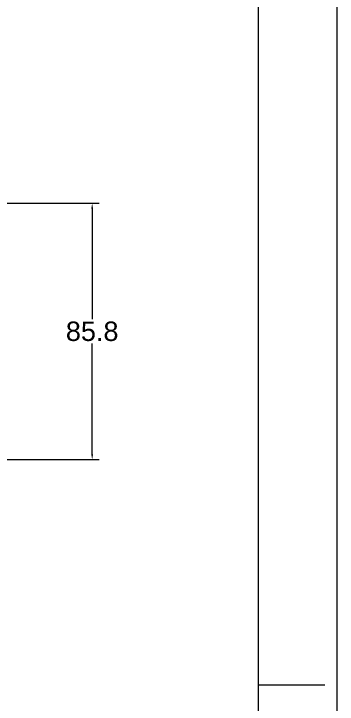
# Model space of a CAD drawing. Header units: inches. Extents: x 0 to 31702, y 0 to 24154.
# Drawn here: x 28948 to 31702, y 5873 to 11746 of the extents above; entities that cross this region are included whole.
import ezdxf
from ezdxf.enums import TextEntityAlignment as Align

# ---------------------------------------------------------------- set-up
doc = ezdxf.new("R2010")
doc.units = ezdxf.units.IN
doc.header["$MEASUREMENT"] = 0
doc.layers.get('Defpoints').update_dxf_attribs({"lineweight": 5})
doc.layers.add('Title Block', color=7, linetype='Continuous', lineweight=5)
doc.styles.add('ACANSTS', font='romans.shx', dxfattribs={"height": 1})
doc.styles.add('Roman', font='arial.ttf')
doc.styles.get("Standard").update_dxf_attribs({"font": 'arial.ttf'})
doc.dimstyles.new('ISO-25', dxfattribs={"dimscale": 30, "dimtxt": 1.5, "dimasz": 1.5, "dimexe": 2, "dimexo": 2, "dimtad": 1, "dimtih": 1, "dimtoh": 1, "dimdec": 1, "dimlfac": 0.03937, "dimdsep": 46, "dimtxsty": 'Standard', "dimcen": 2.5, "dimclrd": 7, "dimclre": 7, "dimclrt": 7, "dimadec": 0, "dimazin": 0, "dimtfac": 1, "dimtdec": 1, "dimtmove": 0, "dimatfit": 3, "dimfxl": 1, "dimlwd": 5, "dimlwe": 5, "dimarcsym": 0})

# ---------------------------------------------------------------- blocks, each defined once
blk = doc.blocks.new('*D16')
at = {"color": 7, "linetype": 'Continuous', "lineweight": 5, "transparency": 16777216}
for p, q in [((25981.9, 10134), (29675.7, 10134)), ((29615.7, 10089), (29615.7, 9147)), ((29615.7, 7999), (29615.7, 8941)), ((27993.4, 7954), (29675.7, 7954))]:
    blk.add_line(p, q, dxfattribs=at)
at = {"color": 7, "transparency": 16777216}
for points in [[(29608.2, 10089), (29623.2, 10089), (29615.7, 10134)], [(29608.2, 7999), (29623.2, 7999), (29615.7, 7954)]]:
    blk.add_solid(points, dxfattribs=at)
at = {"layer": 'Defpoints', "color": 0, "transparency": 16777216}
for p in [(25921.9, 10134), (27933.4, 7954), (29615.7, 7954)]:
    blk.add_point(p, dxfattribs=at)
at = {"color": 7, "lineweight": 5, "transparency": 16777216, "insert": (29615.7, 9044), "char_height": 165, "attachment_point": 5, "style": 'Roman'}
blk.add_mtext('85.8', dxfattribs=at)
blk = doc.blocks.new('LONE STAR BLOWER TITLE BLOCK (SIZE A)')
at = {"layer": 'Title Block', "lineweight": 15}
for p, q in [((23.625, 0), (23.625, 18)), ((23.125, 0.5), (23.125, 17.5)), ((23.125, 4.5), (23.5469, 4.5))]:
    blk.add_line(p, q, dxfattribs=at)
at = {"layer": 'Title Block', "lineweight": 15, "style": 'ACANSTS'}
for tag, p, height in [('DRAWN_BY', (14.7817, 2.2896), 0.135), ('DRAWN_DATE', (15.8526, 2.3021), 0.135), ('DRAWING_SUBTITLE', (17.7236, 1.9768), 0.2025), ('CHECKED_BY', (14.804, 1.9438), 0.135), ('CHECK_DATE', (15.8339, 1.9487), 0.135), ('DRAWING_SUBTITLE', (17.7211, 1.5494), 0.2025), ('ENGINEER', (14.7979, 1.6123), 0.135), ('ENG_DATE', (15.8249, 1.6112), 0.135), ('MANUFACTURING', (14.7936, 1.2748), 0.135), ('MFG_DATE', (15.826, 1.2778), 0.135), ('CONTROL', (14.7936, 0.9373), 0.135), ('CONTROL_DATE', (15.826, 0.9403), 0.135), ('CAGE_CODE', (17.9275, 0.9163), 0.135), ('MODEL_FILE_NAME', (9.0607, 0.6111), 0.135), ('APPROVED_BY', (14.7823, 0.5726), 0.135), ('APPROVAL_DATE', (15.8177, 0.5698), 0.135)]:
    blk.add_attdef(tag, p, '', height=height, dxfattribs=at)
at = {"layer": 'Title Block', "lineweight": 15, "style": 'Roman', "flags": 8}
for tag, height, p in [('DWG_NUMBER', 0.2812, (19.0664, 1.1474)), ('SCALE', 0.135, (18.1035, 0.7041)), ('SHEETNUMBER', 0.135, (21.2556, 0.7041)), ('TOTA_SHEETS', 0.135, (21.8939, 0.7016))]:
    blk.add_attdef(tag, text='', height=height, dxfattribs=at).set_placement(p, align=Align.TOP_LEFT)
at = {"layer": 'Title Block', "lineweight": 15, "style": 'ACANSTS'}
blk.add_attdef('REVISION', text='', height=0.135, dxfattribs=at).set_placement((22.8495, 0.8933), align=Align.CENTER)

msp = doc.modelspace()

# ---------------------------------------------------------------- block references
at = {"xscale": 1341.885352952126, "yscale": 1341.885352952126, "zscale": 1341.885352952126}
msp.add_blockref('LONE STAR BLOWER TITLE BLOCK (SIZE A)', (0.06, 0.07), dxfattribs=at)

# ---------------------------------------------------------------- dimensions: what is measured, and where the dimension line sits
at = {"color": 7, "lineweight": 5}
dim = msp.add_linear_dim(base=(29615.73, 7953.96), p1=(25921.92, 10133.96), p2=(27933.42, 7953.96), angle=270, dimstyle='ISO-25', override={"dimtxt": 5.5, "dimpost": '\\X', "dimtxsty": 'Roman', "dimtmove": 1}, dxfattribs=at)
dim.commit()
dim.dimension.update_dxf_attribs({"geometry": '*D16', "text_midpoint": (29615.73, 9043.96), "dimtype": 160})

doc.saveas('drawing.dxf')
